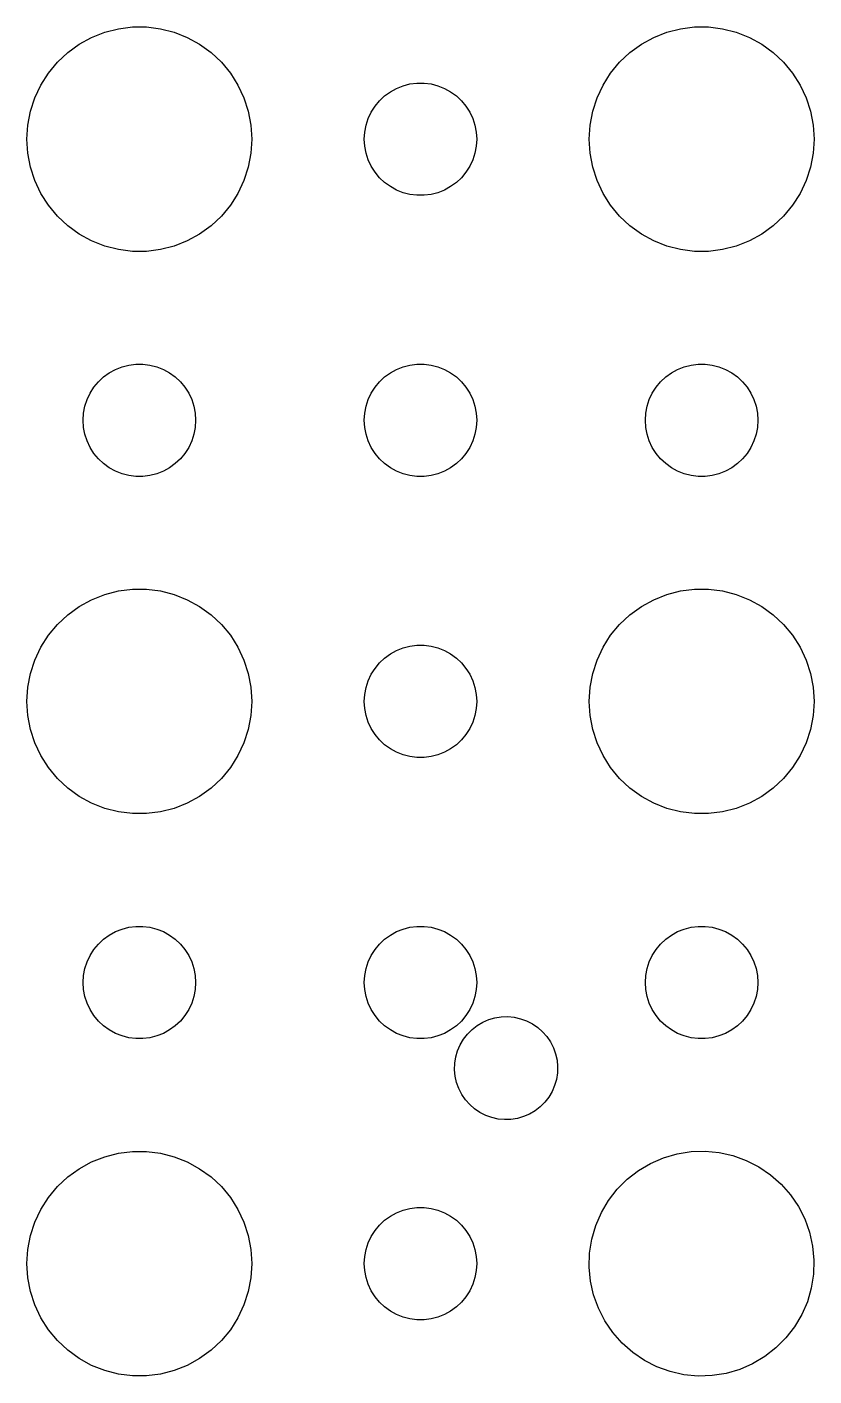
# Model space of a CAD drawing. Header units: metres. Extents: x -69 to 69, y 41 to 179.
# Drawn here: x -18 to 3, y 107 to 142.99 of the extents above; entities that cross this region are included whole.
import ezdxf

# ---------------------------------------------------------------- set-up
doc = ezdxf.new("R2010")
doc.units = ezdxf.units.M

msp = doc.modelspace()

# ---------------------------------------------------------------- linework, layer by layer
for p, q in [((-15.927, 142.853), (-15.5621, 142.947)), ((-15.5621, 142.947), (-15.1884, 142.994)), ((-15.1884, 142.994), (-14.8116, 142.994)), ((-14.8116, 142.994), (-14.4379, 142.947)), ((-14.4379, 142.947), (-14.0729, 142.853)), ((-0.92705, 142.853), (-0.56213, 142.947)), ((-0.56213, 142.947), (-0.18837, 142.994)), ((-0.18837, 142.994), (0.18837, 142.994)), ((0.18837, 142.994), (0.56213, 142.947)), ((0.56213, 142.947), (0.92705, 142.853)), ((-16.9123, 142.312), (-16.6075, 142.533)), ((-16.6075, 142.533), (-16.2773, 142.714)), ((-16.2773, 142.714), (-15.927, 142.853)), ((-14.0729, 142.853), (-13.7227, 142.714)), ((-13.7227, 142.714), (-13.3925, 142.533)), ((-13.3925, 142.533), (-13.0877, 142.312)), ((-1.91226, 142.312), (-1.60747, 142.533)), ((-1.60747, 142.533), (-1.27733, 142.714)), ((-1.27733, 142.714), (-0.92705, 142.853)), ((0.92705, 142.853), (1.27733, 142.714)), ((1.27733, 142.714), (1.60747, 142.533)), ((1.60747, 142.533), (1.91226, 142.312)), ((-17.1869, 142.054), (-16.9123, 142.312)), ((-13.0877, 142.312), (-12.8131, 142.054)), ((-2.1869, 142.054), (-1.91226, 142.312)), ((1.91226, 142.312), (2.1869, 142.054)), ((-17.427, 141.763), (-17.1869, 142.054)), ((-12.8131, 142.054), (-12.5729, 141.763)), ((-2.42705, 141.763), (-2.1869, 142.054)), ((2.1869, 142.054), (2.42705, 141.763)), ((-17.6289, 141.445), (-17.427, 141.763)), ((-12.5729, 141.763), (-12.3711, 141.445)), ((-7.96352, 141.427), (-7.78107, 141.473)), ((-7.78107, 141.473), (-7.59418, 141.497)), ((-7.59418, 141.497), (-7.40581, 141.497)), ((-7.40581, 141.497), (-7.21892, 141.473)), ((-7.21892, 141.473), (-7.03647, 141.427)), ((-2.62891, 141.445), (-2.42705, 141.763)), ((2.42705, 141.763), (2.62891, 141.445)), ((-17.9057, 140.746), (-17.7893, 141.104)), ((-17.7893, 141.104), (-17.6289, 141.445)), ((-12.3711, 141.445), (-12.2107, 141.104)), ((-12.2107, 141.104), (-12.0942, 140.746)), ((-8.59344, 141.027), (-8.45613, 141.156)), ((-8.45613, 141.156), (-8.30373, 141.266)), ((-8.30373, 141.266), (-8.13866, 141.357)), ((-8.13866, 141.357), (-7.96352, 141.427)), ((-7.03647, 141.427), (-6.86133, 141.357)), ((-6.86133, 141.357), (-6.69626, 141.266)), ((-6.69626, 141.266), (-6.54385, 141.156)), ((-6.54385, 141.156), (-6.40654, 141.027)), ((-2.90575, 140.746), (-2.78932, 141.104)), ((-2.78932, 141.104), (-2.62891, 141.445)), ((2.62891, 141.445), (2.78932, 141.104)), ((2.78932, 141.104), (2.90575, 140.746)), ((-17.9763, 140.376), (-17.9057, 140.746)), ((-12.0942, 140.746), (-12.0237, 140.376)), ((-8.81445, 140.723), (-8.71352, 140.882)), ((-8.71352, 140.882), (-8.59344, 141.027)), ((-6.40654, 141.027), (-6.28647, 140.882)), ((-6.28647, 140.882), (-6.18553, 140.723)), ((-2.97633, 140.376), (-2.90575, 140.746)), ((2.90575, 140.746), (2.97633, 140.376)), ((-18, 140), (-17.9763, 140.376)), ((-12.0237, 140.376), (-12, 140)), ((-8.98816, 140.188), (-8.95287, 140.373)), ((-8.95287, 140.373), (-8.89465, 140.552)), ((-8.89465, 140.552), (-8.81445, 140.723)), ((-6.18553, 140.723), (-6.10533, 140.552)), ((-6.10533, 140.552), (-6.04712, 140.373)), ((-6.04712, 140.373), (-6.01183, 140.188)), ((-3, 140), (-2.97633, 140.376)), ((2.97633, 140.376), (3, 140)), ((-9, 140), (-8.98816, 140.188)), ((-6.01183, 140.188), (-6, 140)), ((-17.9763, 139.624), (-18, 140)), ((-12, 140), (-12.0237, 139.624)), ((-8.98816, 139.812), (-9, 140)), ((-8.95287, 139.627), (-8.98816, 139.812)), ((-6.01183, 139.812), (-6.04712, 139.627)), ((-6, 140), (-6.01183, 139.812)), ((-2.97633, 139.624), (-3, 140)), ((3, 140), (2.97633, 139.624)), ((-17.9057, 139.254), (-17.9763, 139.624)), ((-12.0237, 139.624), (-12.0942, 139.254)), ((-8.89465, 139.448), (-8.95287, 139.627)), ((-8.81445, 139.277), (-8.89465, 139.448)), ((-6.10533, 139.448), (-6.18553, 139.277)), ((-6.04712, 139.627), (-6.10533, 139.448)), ((-2.90575, 139.254), (-2.97633, 139.624)), ((2.97633, 139.624), (2.90575, 139.254)), ((-17.7893, 138.896), (-17.9057, 139.254)), ((-12.0942, 139.254), (-12.2107, 138.896)), ((-8.71352, 139.118), (-8.81445, 139.277)), ((-8.59344, 138.973), (-8.71352, 139.118)), ((-8.45613, 138.844), (-8.59344, 138.973)), ((-6.40654, 138.973), (-6.54385, 138.844)), ((-6.28647, 139.118), (-6.40654, 138.973)), ((-6.18553, 139.277), (-6.28647, 139.118)), ((-2.78932, 138.896), (-2.90575, 139.254)), ((2.90575, 139.254), (2.78932, 138.896)), ((-17.6289, 138.555), (-17.7893, 138.896)), ((-12.2107, 138.896), (-12.3711, 138.555)), ((-8.30373, 138.734), (-8.45613, 138.844)), ((-8.13866, 138.643), (-8.30373, 138.734)), ((-7.96352, 138.573), (-8.13866, 138.643)), ((-6.86133, 138.643), (-7.03647, 138.573)), ((-6.69626, 138.734), (-6.86133, 138.643)), ((-6.54385, 138.844), (-6.69626, 138.734)), ((-2.62891, 138.555), (-2.78932, 138.896)), ((2.78932, 138.896), (2.62891, 138.555)), ((-17.427, 138.237), (-17.6289, 138.555)), ((-17.1869, 137.946), (-17.427, 138.237)), ((-12.5729, 138.237), (-12.8131, 137.946)), ((-12.3711, 138.555), (-12.5729, 138.237)), ((-7.78107, 138.527), (-7.96352, 138.573)), ((-7.59418, 138.503), (-7.78107, 138.527)), ((-7.40581, 138.503), (-7.59418, 138.503)), ((-7.21892, 138.527), (-7.40581, 138.503)), ((-7.03647, 138.573), (-7.21892, 138.527)), ((-2.42705, 138.237), (-2.62891, 138.555)), ((-2.1869, 137.946), (-2.42705, 138.237)), ((2.42705, 138.237), (2.1869, 137.946)), ((2.62891, 138.555), (2.42705, 138.237)), ((-16.9123, 137.688), (-17.1869, 137.946)), ((-12.8131, 137.946), (-13.0877, 137.688)), ((-1.91226, 137.688), (-2.1869, 137.946)), ((2.1869, 137.946), (1.91226, 137.688)), ((-16.6075, 137.467), (-16.9123, 137.688)), ((-13.0877, 137.688), (-13.3925, 137.467)), ((-1.60747, 137.467), (-1.91226, 137.688)), ((1.91226, 137.688), (1.60747, 137.467)), ((-16.2773, 137.286), (-16.6075, 137.467)), ((-15.927, 137.147), (-16.2773, 137.286)), ((-15.5621, 137.053), (-15.927, 137.147)), ((-14.0729, 137.147), (-14.4379, 137.053)), ((-13.7227, 137.286), (-14.0729, 137.147)), ((-13.3925, 137.467), (-13.7227, 137.286)), ((-1.27733, 137.286), (-1.60747, 137.467)), ((-0.92705, 137.147), (-1.27733, 137.286)), ((-0.56213, 137.053), (-0.92705, 137.147)), ((0.92705, 137.147), (0.56213, 137.053)), ((1.27733, 137.286), (0.92705, 137.147)), ((1.60747, 137.467), (1.27733, 137.286)), ((-15.1884, 137.006), (-15.5621, 137.053)), ((-14.8116, 137.006), (-15.1884, 137.006)), ((-14.4379, 137.053), (-14.8116, 137.006)), ((-0.18837, 137.006), (-0.56213, 137.053)), ((0.18837, 137.006), (-0.18837, 137.006)), ((0.56213, 137.053), (0.18837, 137.006)), ((-15.6387, 133.857), (-15.4635, 133.927)), ((-15.4635, 133.927), (-15.2811, 133.973)), ((-15.2811, 133.973), (-15.0942, 133.997)), ((-15.0942, 133.997), (-14.9058, 133.997)), ((-14.9058, 133.997), (-14.7189, 133.973)), ((-14.7189, 133.973), (-14.5365, 133.927)), ((-14.5365, 133.927), (-14.3613, 133.857)), ((-8.13866, 133.857), (-7.96352, 133.927)), ((-7.96352, 133.927), (-7.78107, 133.973)), ((-7.78107, 133.973), (-7.59418, 133.997)), ((-7.59418, 133.997), (-7.40581, 133.997)), ((-7.40581, 133.997), (-7.21892, 133.973)), ((-7.21892, 133.973), (-7.03647, 133.927)), ((-7.03647, 133.927), (-6.86133, 133.857)), ((-0.63866, 133.857), (-0.46352, 133.927)), ((-0.46352, 133.927), (-0.28107, 133.973)), ((-0.28107, 133.973), (-0.09418, 133.997)), ((-0.09418, 133.997), (0.09418, 133.997)), ((0.09418, 133.997), (0.28107, 133.973)), ((0.28107, 133.973), (0.46352, 133.927)), ((0.46352, 133.927), (0.63866, 133.857)), ((-16.0934, 133.527), (-15.9561, 133.656)), ((-15.9561, 133.656), (-15.8037, 133.766)), ((-15.8037, 133.766), (-15.6387, 133.857)), ((-14.3613, 133.857), (-14.1963, 133.766)), ((-14.1963, 133.766), (-14.0439, 133.656)), ((-14.0439, 133.656), (-13.9065, 133.527)), ((-8.59344, 133.527), (-8.45613, 133.656)), ((-8.45613, 133.656), (-8.30373, 133.766)), ((-8.30373, 133.766), (-8.13866, 133.857)), ((-6.86133, 133.857), (-6.69626, 133.766)), ((-6.69626, 133.766), (-6.54385, 133.656)), ((-6.54385, 133.656), (-6.40654, 133.527)), ((-1.09344, 133.527), (-0.95613, 133.656)), ((-0.95613, 133.656), (-0.80373, 133.766)), ((-0.80373, 133.766), (-0.63866, 133.857)), ((0.63866, 133.857), (0.80373, 133.766)), ((0.80373, 133.766), (0.95613, 133.656)), ((0.95613, 133.656), (1.09344, 133.527)), ((-16.3947, 133.052), (-16.3145, 133.223)), ((-16.3145, 133.223), (-16.2135, 133.382)), ((-16.2135, 133.382), (-16.0934, 133.527)), ((-13.9065, 133.527), (-13.7865, 133.382)), ((-13.7865, 133.382), (-13.6855, 133.223)), ((-13.6855, 133.223), (-13.6053, 133.052)), ((-8.89465, 133.052), (-8.81445, 133.223)), ((-8.81445, 133.223), (-8.71352, 133.382)), ((-8.71352, 133.382), (-8.59344, 133.527)), ((-6.40654, 133.527), (-6.28647, 133.382)), ((-6.28647, 133.382), (-6.18553, 133.223)), ((-6.18553, 133.223), (-6.10533, 133.052)), ((-1.39465, 133.052), (-1.31445, 133.223)), ((-1.31445, 133.223), (-1.21352, 133.382)), ((-1.21352, 133.382), (-1.09344, 133.527)), ((1.09344, 133.527), (1.21352, 133.382)), ((1.21352, 133.382), (1.31445, 133.223)), ((1.31445, 133.223), (1.39465, 133.052)), ((-16.4882, 132.688), (-16.4529, 132.873)), ((-16.4529, 132.873), (-16.3947, 133.052)), ((-13.6053, 133.052), (-13.5471, 132.873)), ((-13.5471, 132.873), (-13.5118, 132.688)), ((-8.98816, 132.688), (-8.95287, 132.873)), ((-8.95287, 132.873), (-8.89465, 133.052)), ((-6.10533, 133.052), (-6.04712, 132.873)), ((-6.04712, 132.873), (-6.01183, 132.688)), ((-1.48816, 132.688), (-1.45287, 132.873)), ((-1.45287, 132.873), (-1.39465, 133.052)), ((1.39465, 133.052), (1.45287, 132.873)), ((1.45287, 132.873), (1.48816, 132.688)), ((-16.5, 132.5), (-16.4882, 132.688)), ((-16.4882, 132.312), (-16.5, 132.5)), ((-13.5118, 132.688), (-13.5, 132.5)), ((-13.5, 132.5), (-13.5118, 132.312)), ((-9, 132.5), (-8.98816, 132.688)), ((-8.98816, 132.312), (-9, 132.5)), ((-6.01183, 132.688), (-6, 132.5)), ((-6, 132.5), (-6.01183, 132.312)), ((-1.5, 132.5), (-1.48816, 132.688)), ((-1.48816, 132.312), (-1.5, 132.5)), ((1.48816, 132.688), (1.5, 132.5)), ((1.5, 132.5), (1.48816, 132.312)), ((-16.4529, 132.127), (-16.4882, 132.312)), ((-16.3947, 131.948), (-16.4529, 132.127)), ((-13.5471, 132.127), (-13.6053, 131.948)), ((-13.5118, 132.312), (-13.5471, 132.127)), ((-8.95287, 132.127), (-8.98816, 132.312)), ((-8.89465, 131.948), (-8.95287, 132.127)), ((-6.04712, 132.127), (-6.10533, 131.948)), ((-6.01183, 132.312), (-6.04712, 132.127)), ((-1.45287, 132.127), (-1.48816, 132.312)), ((-1.39465, 131.948), (-1.45287, 132.127)), ((1.45287, 132.127), (1.39465, 131.948)), ((1.48816, 132.312), (1.45287, 132.127)), ((-16.3145, 131.777), (-16.3947, 131.948)), ((-16.2135, 131.618), (-16.3145, 131.777)), ((-13.6855, 131.777), (-13.7865, 131.618)), ((-13.6053, 131.948), (-13.6855, 131.777)), ((-8.81445, 131.777), (-8.89465, 131.948)), ((-8.71352, 131.618), (-8.81445, 131.777)), ((-6.18553, 131.777), (-6.28647, 131.618)), ((-6.10533, 131.948), (-6.18553, 131.777)), ((-1.31445, 131.777), (-1.39465, 131.948)), ((-1.21352, 131.618), (-1.31445, 131.777)), ((1.31445, 131.777), (1.21352, 131.618)), ((1.39465, 131.948), (1.31445, 131.777)), ((-16.0934, 131.473), (-16.2135, 131.618)), ((-15.9561, 131.344), (-16.0934, 131.473)), ((-13.9065, 131.473), (-14.0439, 131.344)), ((-13.7865, 131.618), (-13.9065, 131.473)), ((-8.59344, 131.473), (-8.71352, 131.618)), ((-8.45613, 131.344), (-8.59344, 131.473)), ((-6.40654, 131.473), (-6.54385, 131.344)), ((-6.28647, 131.618), (-6.40654, 131.473)), ((-1.09344, 131.473), (-1.21352, 131.618)), ((-0.95613, 131.344), (-1.09344, 131.473)), ((1.09344, 131.473), (0.95613, 131.344)), ((1.21352, 131.618), (1.09344, 131.473)), ((-15.8037, 131.234), (-15.9561, 131.344)), ((-15.6387, 131.143), (-15.8037, 131.234)), ((-15.4635, 131.073), (-15.6387, 131.143)), ((-15.2811, 131.027), (-15.4635, 131.073)), ((-15.0942, 131.003), (-15.2811, 131.027)), ((-14.7189, 131.027), (-14.9058, 131.003)), ((-14.5365, 131.073), (-14.7189, 131.027)), ((-14.3613, 131.143), (-14.5365, 131.073)), ((-14.1963, 131.234), (-14.3613, 131.143)), ((-14.0439, 131.344), (-14.1963, 131.234)), ((-8.30373, 131.234), (-8.45613, 131.344)), ((-8.13866, 131.143), (-8.30373, 131.234)), ((-7.96352, 131.073), (-8.13866, 131.143)), ((-7.78107, 131.027), (-7.96352, 131.073)), ((-7.59418, 131.003), (-7.78107, 131.027)), ((-7.21892, 131.027), (-7.40581, 131.003)), ((-7.03647, 131.073), (-7.21892, 131.027)), ((-6.86133, 131.143), (-7.03647, 131.073)), ((-6.69626, 131.234), (-6.86133, 131.143)), ((-6.54385, 131.344), (-6.69626, 131.234)), ((-0.80373, 131.234), (-0.95613, 131.344)), ((-0.63866, 131.143), (-0.80373, 131.234)), ((-0.46352, 131.073), (-0.63866, 131.143)), ((-0.28107, 131.027), (-0.46352, 131.073)), ((-0.09418, 131.003), (-0.28107, 131.027)), ((0.28107, 131.027), (0.09418, 131.003)), ((0.46352, 131.073), (0.28107, 131.027)), ((0.63866, 131.143), (0.46352, 131.073)), ((0.80373, 131.234), (0.63866, 131.143)), ((0.95613, 131.344), (0.80373, 131.234)), ((-14.9058, 131.003), (-15.0942, 131.003)), ((-7.40581, 131.003), (-7.59418, 131.003)), ((0.09418, 131.003), (-0.09418, 131.003)), ((-16.2773, 127.714), (-15.927, 127.853)), ((-15.927, 127.853), (-15.5621, 127.947)), ((-15.5621, 127.947), (-15.1884, 127.994)), ((-15.1884, 127.994), (-14.8116, 127.994)), ((-14.8116, 127.994), (-14.4379, 127.947)), ((-14.4379, 127.947), (-14.0729, 127.853)), ((-14.0729, 127.853), (-13.7227, 127.714)), ((-1.27733, 127.714), (-0.92705, 127.853)), ((-0.92705, 127.853), (-0.56213, 127.947)), ((-0.56213, 127.947), (-0.18837, 127.994)), ((-0.18837, 127.994), (0.18837, 127.994)), ((0.18837, 127.994), (0.56213, 127.947)), ((0.56213, 127.947), (0.92705, 127.853)), ((0.92705, 127.853), (1.27733, 127.714)), ((-16.9123, 127.312), (-16.6075, 127.533)), ((-16.6075, 127.533), (-16.2773, 127.714)), ((-13.7227, 127.714), (-13.3925, 127.533)), ((-13.3925, 127.533), (-13.0877, 127.312)), ((-1.91226, 127.312), (-1.60747, 127.533)), ((-1.60747, 127.533), (-1.27733, 127.714)), ((1.27733, 127.714), (1.60747, 127.533)), ((1.60747, 127.533), (1.91226, 127.312)), ((-17.1869, 127.054), (-16.9123, 127.312)), ((-13.0877, 127.312), (-12.8131, 127.054)), ((-2.1869, 127.054), (-1.91226, 127.312)), ((1.91226, 127.312), (2.1869, 127.054)), ((-17.6289, 126.445), (-17.427, 126.763)), ((-17.427, 126.763), (-17.1869, 127.054)), ((-12.8131, 127.054), (-12.5729, 126.763)), ((-12.5729, 126.763), (-12.3711, 126.445)), ((-2.62891, 126.445), (-2.42705, 126.763)), ((-2.42705, 126.763), (-2.1869, 127.054)), ((2.1869, 127.054), (2.42705, 126.763)), ((2.42705, 126.763), (2.62891, 126.445)), ((-17.7893, 126.104), (-17.6289, 126.445)), ((-12.3711, 126.445), (-12.2107, 126.104)), ((-8.30373, 126.266), (-8.13866, 126.357)), ((-8.13866, 126.357), (-7.96352, 126.427)), ((-7.96352, 126.427), (-7.78107, 126.473)), ((-7.78107, 126.473), (-7.59418, 126.497)), ((-7.59418, 126.497), (-7.40581, 126.497)), ((-7.40581, 126.497), (-7.21892, 126.473)), ((-7.21892, 126.473), (-7.03647, 126.427)), ((-7.03647, 126.427), (-6.86133, 126.357)), ((-6.86133, 126.357), (-6.69626, 126.266)), ((-2.78932, 126.104), (-2.62891, 126.445)), ((2.62891, 126.445), (2.78932, 126.104)), ((-17.9057, 125.746), (-17.7893, 126.104)), ((-12.2107, 126.104), (-12.0942, 125.746)), ((-8.71352, 125.882), (-8.59344, 126.027)), ((-8.59344, 126.027), (-8.45613, 126.156)), ((-8.45613, 126.156), (-8.30373, 126.266)), ((-6.69626, 126.266), (-6.54385, 126.156)), ((-6.54385, 126.156), (-6.40654, 126.027)), ((-6.40654, 126.027), (-6.28647, 125.882)), ((-2.90575, 125.746), (-2.78932, 126.104)), ((2.78932, 126.104), (2.90575, 125.746)), ((-17.9763, 125.376), (-17.9057, 125.746)), ((-12.0942, 125.746), (-12.0237, 125.376)), ((-8.89465, 125.552), (-8.81445, 125.723)), ((-8.81445, 125.723), (-8.71352, 125.882)), ((-6.28647, 125.882), (-6.18553, 125.723)), ((-6.18553, 125.723), (-6.10533, 125.552)), ((-2.97633, 125.376), (-2.90575, 125.746)), ((2.90575, 125.746), (2.97633, 125.376)), ((-18, 125), (-17.9763, 125.376)), ((-12.0237, 125.376), (-12, 125)), ((-8.98816, 125.188), (-8.95287, 125.373)), ((-8.95287, 125.373), (-8.89465, 125.552)), ((-6.10533, 125.552), (-6.04712, 125.373)), ((-6.04712, 125.373), (-6.01183, 125.188)), ((-3, 125), (-2.97633, 125.376)), ((2.97633, 125.376), (3, 125)), ((-17.9763, 124.624), (-18, 125)), ((-12, 125), (-12.0237, 124.624)), ((-9, 125), (-8.98816, 125.188)), ((-8.98816, 124.812), (-9, 125)), ((-6.01183, 125.188), (-6, 125)), ((-6, 125), (-6.01183, 124.812)), ((-2.97633, 124.624), (-3, 125)), ((3, 125), (2.97633, 124.624)), ((-17.9057, 124.254), (-17.9763, 124.624)), ((-12.0237, 124.624), (-12.0942, 124.254)), ((-8.95287, 124.627), (-8.98816, 124.812)), ((-8.89465, 124.448), (-8.95287, 124.627)), ((-6.04712, 124.627), (-6.10533, 124.448)), ((-6.01183, 124.812), (-6.04712, 124.627)), ((-2.90575, 124.254), (-2.97633, 124.624)), ((2.97633, 124.624), (2.90575, 124.254)), ((-17.7893, 123.896), (-17.9057, 124.254)), ((-12.0942, 124.254), (-12.2107, 123.896)), ((-8.81445, 124.277), (-8.89465, 124.448)), ((-8.71352, 124.118), (-8.81445, 124.277)), ((-6.18553, 124.277), (-6.28647, 124.118)), ((-6.10533, 124.448), (-6.18553, 124.277)), ((-2.78932, 123.896), (-2.90575, 124.254)), ((2.90575, 124.254), (2.78932, 123.896)), ((-17.6289, 123.555), (-17.7893, 123.896)), ((-12.2107, 123.896), (-12.3711, 123.555)), ((-8.59344, 123.973), (-8.71352, 124.118)), ((-8.45613, 123.844), (-8.59344, 123.973)), ((-8.30373, 123.734), (-8.45613, 123.844)), ((-6.54385, 123.844), (-6.69626, 123.734)), ((-6.40654, 123.973), (-6.54385, 123.844)), ((-6.28647, 124.118), (-6.40654, 123.973)), ((-2.62891, 123.555), (-2.78932, 123.896)), ((2.78932, 123.896), (2.62891, 123.555)), ((-17.427, 123.237), (-17.6289, 123.555)), ((-12.3711, 123.555), (-12.5729, 123.237)), ((-8.13866, 123.643), (-8.30373, 123.734)), ((-7.96352, 123.573), (-8.13866, 123.643)), ((-7.78107, 123.527), (-7.96352, 123.573)), ((-7.59418, 123.503), (-7.78107, 123.527)), ((-7.40581, 123.503), (-7.59418, 123.503)), ((-7.21892, 123.527), (-7.40581, 123.503)), ((-7.03647, 123.573), (-7.21892, 123.527)), ((-6.86133, 123.643), (-7.03647, 123.573)), ((-6.69626, 123.734), (-6.86133, 123.643)), ((-2.42705, 123.237), (-2.62891, 123.555)), ((2.62891, 123.555), (2.42705, 123.237)), ((-17.1869, 122.946), (-17.427, 123.237)), ((-12.5729, 123.237), (-12.8131, 122.946)), ((-2.1869, 122.946), (-2.42705, 123.237)), ((2.42705, 123.237), (2.1869, 122.946)), ((-16.9123, 122.688), (-17.1869, 122.946)), ((-12.8131, 122.946), (-13.0877, 122.688)), ((-1.91226, 122.688), (-2.1869, 122.946)), ((2.1869, 122.946), (1.91226, 122.688)), ((-16.6075, 122.467), (-16.9123, 122.688)), ((-16.2773, 122.286), (-16.6075, 122.467)), ((-13.3925, 122.467), (-13.7227, 122.286)), ((-13.0877, 122.688), (-13.3925, 122.467)), ((-1.60747, 122.467), (-1.91226, 122.688)), ((-1.27733, 122.286), (-1.60747, 122.467)), ((1.60747, 122.467), (1.27733, 122.286)), ((1.91226, 122.688), (1.60747, 122.467)), ((-15.927, 122.147), (-16.2773, 122.286)), ((-15.5621, 122.053), (-15.927, 122.147)), ((-15.1884, 122.006), (-15.5621, 122.053)), ((-14.4379, 122.053), (-14.8116, 122.006)), ((-14.0729, 122.147), (-14.4379, 122.053)), ((-13.7227, 122.286), (-14.0729, 122.147)), ((-0.92705, 122.147), (-1.27733, 122.286)), ((-0.56213, 122.053), (-0.92705, 122.147)), ((-0.18837, 122.006), (-0.56213, 122.053)), ((0.56213, 122.053), (0.18837, 122.006)), ((0.92705, 122.147), (0.56213, 122.053)), ((1.27733, 122.286), (0.92705, 122.147)), ((-14.8116, 122.006), (-15.1884, 122.006)), ((0.18837, 122.006), (-0.18837, 122.006)), ((-15.8037, 118.766), (-15.6387, 118.857)), ((-15.6387, 118.857), (-15.4635, 118.927)), ((-15.4635, 118.927), (-15.2811, 118.973)), ((-15.2811, 118.973), (-15.0942, 118.997)), ((-15.0942, 118.997), (-14.9058, 118.997)), ((-14.9058, 118.997), (-14.7189, 118.973)), ((-14.7189, 118.973), (-14.5365, 118.927)), ((-14.5365, 118.927), (-14.3613, 118.857)), ((-14.3613, 118.857), (-14.1963, 118.766)), ((-8.30373, 118.766), (-8.13866, 118.857)), ((-8.13866, 118.857), (-7.96352, 118.927)), ((-7.96352, 118.927), (-7.78107, 118.973)), ((-7.78107, 118.973), (-7.59418, 118.997)), ((-7.59418, 118.997), (-7.40581, 118.997)), ((-7.40581, 118.997), (-7.21892, 118.973)), ((-7.21892, 118.973), (-7.03647, 118.927)), ((-7.03647, 118.927), (-6.86133, 118.857)), ((-6.86133, 118.857), (-6.69626, 118.766)), ((-0.80373, 118.766), (-0.63866, 118.857)), ((-0.63866, 118.857), (-0.46352, 118.927)), ((-0.46352, 118.927), (-0.28107, 118.973)), ((-0.28107, 118.973), (-0.09418, 118.997)), ((-0.09418, 118.997), (0.09418, 118.997)), ((0.09418, 118.997), (0.28107, 118.973)), ((0.28107, 118.973), (0.46352, 118.927)), ((0.46352, 118.927), (0.63866, 118.857)), ((0.63866, 118.857), (0.80373, 118.766)), ((-16.2135, 118.382), (-16.0934, 118.527)), ((-16.0934, 118.527), (-15.9561, 118.656)), ((-15.9561, 118.656), (-15.8037, 118.766)), ((-14.1963, 118.766), (-14.0439, 118.656)), ((-14.0439, 118.656), (-13.9065, 118.527)), ((-13.9065, 118.527), (-13.7865, 118.382)), ((-8.71352, 118.382), (-8.59344, 118.527)), ((-8.59344, 118.527), (-8.45613, 118.656)), ((-8.45613, 118.656), (-8.30373, 118.766)), ((-6.69626, 118.766), (-6.54385, 118.656)), ((-6.54385, 118.656), (-6.40654, 118.527)), ((-6.40654, 118.527), (-6.28647, 118.382)), ((-1.21352, 118.382), (-1.09344, 118.527)), ((-1.09344, 118.527), (-0.95613, 118.656)), ((-0.95613, 118.656), (-0.80373, 118.766)), ((0.80373, 118.766), (0.95613, 118.656)), ((0.95613, 118.656), (1.09344, 118.527)), ((1.09344, 118.527), (1.21352, 118.382)), ((-16.3947, 118.052), (-16.3145, 118.223)), ((-16.3145, 118.223), (-16.2135, 118.382)), ((-13.7865, 118.382), (-13.6855, 118.223)), ((-13.6855, 118.223), (-13.6053, 118.052)), ((-8.89465, 118.052), (-8.81445, 118.223)), ((-8.81445, 118.223), (-8.71352, 118.382)), ((-6.28647, 118.382), (-6.18553, 118.223)), ((-6.18553, 118.223), (-6.10533, 118.052)), ((-1.39465, 118.052), (-1.31445, 118.223)), ((-1.31445, 118.223), (-1.21352, 118.382)), ((1.21352, 118.382), (1.31445, 118.223)), ((1.31445, 118.223), (1.39465, 118.052)), ((-16.4882, 117.688), (-16.4529, 117.873)), ((-16.4529, 117.873), (-16.3947, 118.052)), ((-13.6053, 118.052), (-13.5471, 117.873)), ((-13.5471, 117.873), (-13.5118, 117.688)), ((-8.98816, 117.688), (-8.95287, 117.873)), ((-8.95287, 117.873), (-8.89465, 118.052)), ((-6.10533, 118.052), (-6.04712, 117.873)), ((-6.04712, 117.873), (-6.01183, 117.688)), ((-1.48816, 117.688), (-1.45287, 117.873)), ((-1.45287, 117.873), (-1.39465, 118.052)), ((1.39465, 118.052), (1.45287, 117.873)), ((1.45287, 117.873), (1.48816, 117.688)), ((-16.5, 117.5), (-16.4882, 117.688)), ((-16.4882, 117.312), (-16.5, 117.5)), ((-13.5118, 117.688), (-13.5, 117.5)), ((-13.5, 117.5), (-13.5118, 117.312)), ((-9, 117.5), (-8.98816, 117.688)), ((-8.98816, 117.312), (-9, 117.5)), ((-6.01183, 117.688), (-6, 117.5)), ((-6, 117.5), (-6.01183, 117.312)), ((-1.5, 117.5), (-1.48816, 117.688)), ((-1.48816, 117.312), (-1.5, 117.5)), ((1.48816, 117.688), (1.5, 117.5)), ((1.5, 117.5), (1.48816, 117.312)), ((-16.4529, 117.127), (-16.4882, 117.312)), ((-16.3947, 116.948), (-16.4529, 117.127)), ((-13.5471, 117.127), (-13.6053, 116.948)), ((-13.5118, 117.312), (-13.5471, 117.127)), ((-8.95287, 117.127), (-8.98816, 117.312)), ((-8.89465, 116.948), (-8.95287, 117.127)), ((-6.04712, 117.127), (-6.10533, 116.948)), ((-6.01183, 117.312), (-6.04712, 117.127)), ((-1.45287, 117.127), (-1.48816, 117.312)), ((-1.39465, 116.948), (-1.45287, 117.127)), ((1.45287, 117.127), (1.39465, 116.948)), ((1.48816, 117.312), (1.45287, 117.127)), ((-16.3145, 116.777), (-16.3947, 116.948)), ((-16.2135, 116.618), (-16.3145, 116.777)), ((-16.0934, 116.473), (-16.2135, 116.618)), ((-13.7865, 116.618), (-13.9065, 116.473)), ((-13.6855, 116.777), (-13.7865, 116.618)), ((-13.6053, 116.948), (-13.6855, 116.777)), ((-8.81445, 116.777), (-8.89465, 116.948)), ((-8.71352, 116.618), (-8.81445, 116.777)), ((-8.59344, 116.473), (-8.71352, 116.618)), ((-6.28647, 116.618), (-6.40654, 116.473)), ((-6.18553, 116.777), (-6.28647, 116.618)), ((-6.10533, 116.948), (-6.18553, 116.777)), ((-1.31445, 116.777), (-1.39465, 116.948)), ((-1.21352, 116.618), (-1.31445, 116.777)), ((-1.09344, 116.473), (-1.21352, 116.618)), ((1.21352, 116.618), (1.09344, 116.473)), ((1.31445, 116.777), (1.21352, 116.618)), ((1.39465, 116.948), (1.31445, 116.777)), ((-15.9561, 116.344), (-16.0934, 116.473)), ((-15.8037, 116.234), (-15.9561, 116.344)), ((-14.0439, 116.344), (-14.1963, 116.234)), ((-13.9065, 116.473), (-14.0439, 116.344)), ((-8.45613, 116.344), (-8.59344, 116.473)), ((-8.30373, 116.234), (-8.45613, 116.344)), ((-6.54385, 116.344), (-6.69626, 116.234)), ((-6.40654, 116.473), (-6.54385, 116.344)), ((-6.12421, 116.246), (-5.98776, 116.352)), ((-5.98776, 116.352), (-5.83914, 116.44)), ((-5.83914, 116.44), (-5.68066, 116.509)), ((-5.68066, 116.509), (-5.51485, 116.557)), ((-5.51485, 116.557), (-5.3443, 116.584)), ((-5.3443, 116.584), (-5.17172, 116.589)), ((-5.17172, 116.589), (-4.9998, 116.573)), ((-4.9998, 116.573), (-4.8313, 116.535)), ((-4.8313, 116.535), (-4.66882, 116.477)), ((-4.66882, 116.477), (-4.51497, 116.398)), ((-4.51497, 116.398), (-4.37216, 116.301)), ((-4.37216, 116.301), (-4.24263, 116.187)), ((-0.95613, 116.344), (-1.09344, 116.473)), ((-0.80373, 116.234), (-0.95613, 116.344)), ((0.95613, 116.344), (0.80373, 116.234)), ((1.09344, 116.473), (0.95613, 116.344)), ((-15.6387, 116.143), (-15.8037, 116.234)), ((-15.4635, 116.073), (-15.6387, 116.143)), ((-15.2811, 116.027), (-15.4635, 116.073)), ((-15.0942, 116.003), (-15.2811, 116.027)), ((-14.9058, 116.003), (-15.0942, 116.003)), ((-14.7189, 116.027), (-14.9058, 116.003)), ((-14.5365, 116.073), (-14.7189, 116.027)), ((-14.3613, 116.143), (-14.5365, 116.073)), ((-14.1963, 116.234), (-14.3613, 116.143)), ((-8.13866, 116.143), (-8.30373, 116.234)), ((-7.96352, 116.073), (-8.13866, 116.143)), ((-7.78107, 116.027), (-7.96352, 116.073)), ((-7.59418, 116.003), (-7.78107, 116.027)), ((-7.40581, 116.003), (-7.59418, 116.003)), ((-7.21892, 116.027), (-7.40581, 116.003)), ((-7.03647, 116.073), (-7.21892, 116.027)), ((-6.86133, 116.143), (-7.03647, 116.073)), ((-6.69626, 116.234), (-6.86133, 116.143)), ((-6.44003, 115.839), (-6.35214, 115.988)), ((-6.35214, 115.988), (-6.24631, 116.124)), ((-6.24631, 116.124), (-6.12421, 116.246)), ((-4.24263, 116.187), (-4.12845, 116.058)), ((-4.12845, 116.058), (-4.03139, 115.915)), ((-4.03139, 115.915), (-3.95299, 115.761)), ((-0.63866, 116.143), (-0.80373, 116.234)), ((-0.46352, 116.073), (-0.63866, 116.143)), ((-0.28107, 116.027), (-0.46352, 116.073)), ((-0.09418, 116.003), (-0.28107, 116.027)), ((0.09418, 116.003), (-0.09418, 116.003)), ((0.28107, 116.027), (0.09418, 116.003)), ((0.46352, 116.073), (0.28107, 116.027)), ((0.63866, 116.143), (0.46352, 116.073)), ((0.80373, 116.234), (0.63866, 116.143)), ((-6.55679, 115.515), (-6.50862, 115.681)), ((-6.50862, 115.681), (-6.44003, 115.839)), ((-3.95299, 115.761), (-3.8945, 115.599)), ((-3.8945, 115.599), (-3.85683, 115.43)), ((-6.58923, 115.172), (-6.5838, 115.344)), ((-6.5838, 115.344), (-6.55679, 115.515)), ((-3.85683, 115.43), (-3.84059, 115.258)), ((-3.84059, 115.258), (-3.84601, 115.086)), ((-6.57298, 115), (-6.58923, 115.172)), ((-6.53531, 114.831), (-6.57298, 115)), ((-6.47682, 114.669), (-6.53531, 114.831)), ((-3.87302, 114.915), (-3.92119, 114.749)), ((-3.84601, 115.086), (-3.87302, 114.915)), ((-6.39842, 114.515), (-6.47682, 114.669)), ((-6.30136, 114.372), (-6.39842, 114.515)), ((-3.98978, 114.591), (-4.07767, 114.442)), ((-3.92119, 114.749), (-3.98978, 114.591)), ((-6.18718, 114.243), (-6.30136, 114.372)), ((-6.05765, 114.128), (-6.18718, 114.243)), ((-5.91484, 114.031), (-6.05765, 114.128)), ((-4.3056, 114.184), (-4.44205, 114.078)), ((-4.1835, 114.306), (-4.3056, 114.184)), ((-4.07767, 114.442), (-4.1835, 114.306)), ((-5.76099, 113.953), (-5.91484, 114.031)), ((-5.59851, 113.895), (-5.76099, 113.953)), ((-5.43001, 113.857), (-5.59851, 113.895)), ((-5.2581, 113.841), (-5.43001, 113.857)), ((-5.08551, 113.846), (-5.2581, 113.841)), ((-4.91496, 113.873), (-5.08551, 113.846)), ((-4.74915, 113.921), (-4.91496, 113.873)), ((-4.59067, 113.99), (-4.74915, 113.921)), ((-4.44205, 114.078), (-4.59067, 113.99)), ((-16.6075, 112.533), (-16.2773, 112.714)), ((-16.2773, 112.714), (-15.927, 112.853)), ((-15.927, 112.853), (-15.5621, 112.947)), ((-15.5621, 112.947), (-15.1884, 112.994)), ((-15.1884, 112.994), (-14.8116, 112.994)), ((-14.8116, 112.994), (-14.4379, 112.947)), ((-14.4379, 112.947), (-14.0729, 112.853)), ((-14.0729, 112.853), (-13.7227, 112.714)), ((-13.7227, 112.714), (-13.3925, 112.533)), ((-1.68625, 112.481), (-1.36197, 112.673)), ((-1.36197, 112.673), (-1.0162, 112.823)), ((-1.0162, 112.823), (-0.65442, 112.928)), ((-0.65442, 112.928), (-0.28232, 112.987)), ((-0.28232, 112.987), (0.09422, 112.999)), ((0.09422, 112.999), (0.4693, 112.963)), ((0.4693, 112.963), (0.83696, 112.881)), ((0.83696, 112.881), (1.19144, 112.753)), ((1.19144, 112.753), (1.52711, 112.582)), ((-17.1869, 112.054), (-16.9123, 112.312)), ((-16.9123, 112.312), (-16.6075, 112.533)), ((-13.3925, 112.533), (-13.0877, 112.312)), ((-13.0877, 112.312), (-12.8131, 112.054)), ((-1.98393, 112.25), (-1.68625, 112.481)), ((1.52711, 112.582), (1.83871, 112.37)), ((1.83871, 112.37), (2.12131, 112.121)), ((-17.427, 111.763), (-17.1869, 112.054)), ((-12.8131, 112.054), (-12.5729, 111.763)), ((-2.48123, 111.686), (-2.25032, 111.984)), ((-2.25032, 111.984), (-1.98393, 112.25)), ((2.12131, 112.121), (2.37045, 111.839)), ((-17.6289, 111.445), (-17.427, 111.763)), ((-12.5729, 111.763), (-12.3711, 111.445)), ((-2.673, 111.362), (-2.48123, 111.686)), ((2.37045, 111.839), (2.58221, 111.527)), ((-17.7893, 111.104), (-17.6289, 111.445)), ((-12.3711, 111.445), (-12.2107, 111.104)), ((-8.45613, 111.156), (-8.30373, 111.266)), ((-8.30373, 111.266), (-8.13866, 111.357)), ((-8.13866, 111.357), (-7.96352, 111.427)), ((-7.96352, 111.427), (-7.78107, 111.473)), ((-7.78107, 111.473), (-7.59418, 111.497)), ((-7.59418, 111.497), (-7.40581, 111.497)), ((-7.40581, 111.497), (-7.21892, 111.473)), ((-7.21892, 111.473), (-7.03647, 111.427)), ((-7.03647, 111.427), (-6.86133, 111.357)), ((-6.86133, 111.357), (-6.69626, 111.266)), ((-6.69626, 111.266), (-6.54385, 111.156)), ((-2.82263, 111.016), (-2.673, 111.362)), ((2.58221, 111.527), (2.75325, 111.191)), ((-17.9057, 110.746), (-17.7893, 111.104)), ((-12.2107, 111.104), (-12.0942, 110.746)), ((-8.81445, 110.723), (-8.71352, 110.882)), ((-8.71352, 110.882), (-8.59344, 111.027)), ((-8.59344, 111.027), (-8.45613, 111.156)), ((-6.54385, 111.156), (-6.40654, 111.027)), ((-6.40654, 111.027), (-6.28647, 110.882)), ((-6.28647, 110.882), (-6.18553, 110.723)), ((-2.92773, 110.654), (-2.82263, 111.016)), ((2.75325, 111.191), (2.88087, 110.837)), ((-17.9763, 110.376), (-17.9057, 110.746)), ((-12.0942, 110.746), (-12.0237, 110.376)), ((-8.95287, 110.373), (-8.89465, 110.552)), ((-8.89465, 110.552), (-8.81445, 110.723)), ((-6.18553, 110.723), (-6.10533, 110.552)), ((-6.10533, 110.552), (-6.04712, 110.373)), ((-2.98668, 110.282), (-2.92773, 110.654)), ((2.88087, 110.837), (2.96306, 110.469)), ((-18, 110), (-17.9763, 110.376)), ((-12.0237, 110.376), (-12, 110)), ((-9, 110), (-8.98816, 110.188)), ((-8.98816, 110.188), (-8.95287, 110.373)), ((-6.04712, 110.373), (-6.01183, 110.188)), ((-6.01183, 110.188), (-6, 110)), ((-2.9985, 109.906), (-2.98668, 110.282)), ((2.96306, 110.469), (2.9985, 110.094)), ((-17.9763, 109.624), (-18, 110)), ((-12, 110), (-12.0237, 109.624)), ((-8.98816, 109.812), (-9, 110)), ((-8.95287, 109.627), (-8.98816, 109.812)), ((-6.01183, 109.812), (-6.04712, 109.627)), ((-6, 110), (-6.01183, 109.812)), ((-2.96306, 109.531), (-2.9985, 109.906)), ((2.9985, 110.094), (2.98668, 109.718)), ((-17.9057, 109.254), (-17.9763, 109.624)), ((-12.0237, 109.624), (-12.0942, 109.254)), ((-8.89465, 109.448), (-8.95287, 109.627)), ((-8.81445, 109.277), (-8.89465, 109.448)), ((-6.10533, 109.448), (-6.18553, 109.277)), ((-6.04712, 109.627), (-6.10533, 109.448)), ((-2.88087, 109.163), (-2.96306, 109.531)), ((2.98668, 109.718), (2.92773, 109.346)), ((-17.7893, 108.896), (-17.9057, 109.254)), ((-12.0942, 109.254), (-12.2107, 108.896)), ((-8.71352, 109.118), (-8.81445, 109.277)), ((-8.59344, 108.973), (-8.71352, 109.118)), ((-6.28647, 109.118), (-6.40654, 108.973)), ((-6.18553, 109.277), (-6.28647, 109.118)), ((-2.75325, 108.809), (-2.88087, 109.163)), ((2.92773, 109.346), (2.82263, 108.984)), ((-17.6289, 108.555), (-17.7893, 108.896)), ((-12.2107, 108.896), (-12.3711, 108.555)), ((-8.45613, 108.844), (-8.59344, 108.973)), ((-8.30373, 108.734), (-8.45613, 108.844)), ((-8.13866, 108.643), (-8.30373, 108.734)), ((-6.69626, 108.734), (-6.86133, 108.643)), ((-6.54385, 108.844), (-6.69626, 108.734)), ((-6.40654, 108.973), (-6.54385, 108.844)), ((-2.58221, 108.473), (-2.75325, 108.809)), ((2.82263, 108.984), (2.673, 108.638)), ((-17.427, 108.237), (-17.6289, 108.555)), ((-12.3711, 108.555), (-12.5729, 108.237)), ((-7.96352, 108.573), (-8.13866, 108.643)), ((-7.78107, 108.527), (-7.96352, 108.573)), ((-7.59418, 108.503), (-7.78107, 108.527)), ((-7.40581, 108.503), (-7.59418, 108.503)), ((-7.21892, 108.527), (-7.40581, 108.503)), ((-7.03647, 108.573), (-7.21892, 108.527)), ((-6.86133, 108.643), (-7.03647, 108.573)), ((-2.37045, 108.161), (-2.58221, 108.473)), ((2.673, 108.638), (2.48123, 108.314)), ((-17.1869, 107.946), (-17.427, 108.237)), ((-12.5729, 108.237), (-12.8131, 107.946)), ((-2.12131, 107.879), (-2.37045, 108.161)), ((2.25032, 108.016), (1.98393, 107.75)), ((2.48123, 108.314), (2.25032, 108.016)), ((-16.9123, 107.688), (-17.1869, 107.946)), ((-16.6075, 107.467), (-16.9123, 107.688)), ((-13.0877, 107.688), (-13.3925, 107.467)), ((-12.8131, 107.946), (-13.0877, 107.688)), ((-1.83871, 107.63), (-2.12131, 107.879)), ((-1.52711, 107.418), (-1.83871, 107.63)), ((1.98393, 107.75), (1.68625, 107.519)), ((-16.2773, 107.286), (-16.6075, 107.467)), ((-15.927, 107.147), (-16.2773, 107.286)), ((-13.7227, 107.286), (-14.0729, 107.147)), ((-13.3925, 107.467), (-13.7227, 107.286)), ((-1.19144, 107.247), (-1.52711, 107.418)), ((1.36197, 107.327), (1.0162, 107.177)), ((1.68625, 107.519), (1.36197, 107.327)), ((-15.5621, 107.053), (-15.927, 107.147)), ((-15.1884, 107.006), (-15.5621, 107.053)), ((-14.8116, 107.006), (-15.1884, 107.006)), ((-14.4379, 107.053), (-14.8116, 107.006)), ((-14.0729, 107.147), (-14.4379, 107.053)), ((-0.83696, 107.119), (-1.19144, 107.247)), ((-0.4693, 107.037), (-0.83696, 107.119)), ((-0.09422, 107.001), (-0.4693, 107.037)), ((0.28232, 107.013), (-0.09422, 107.001)), ((0.65442, 107.072), (0.28232, 107.013)), ((1.0162, 107.177), (0.65442, 107.072))]:
    msp.add_line(p, q)

doc.saveas('drawing.dxf')
